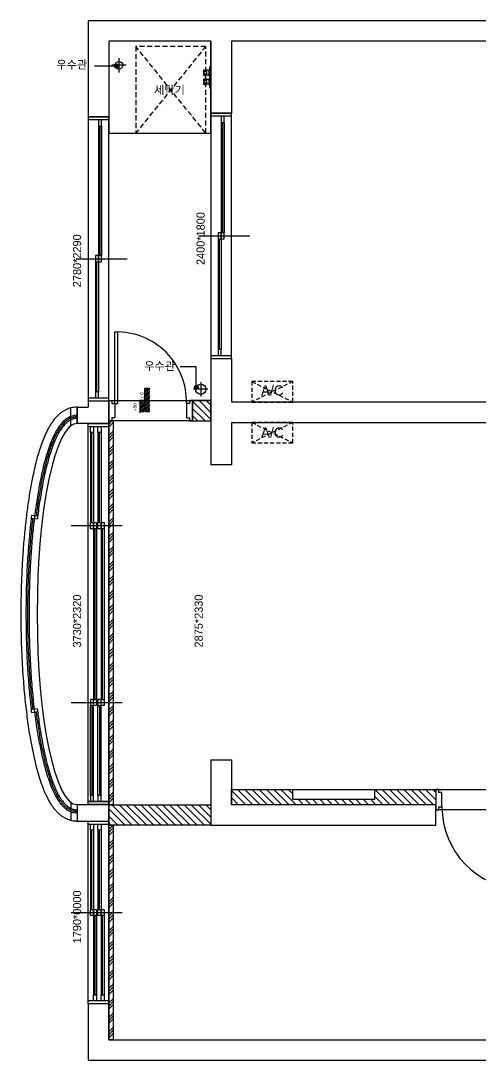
# Model space of a CAD drawing. Header units: inches. Extents: x 47110 to 276445, y 19043 to 183074.
# Drawn here: x 178946 to 183441, y 21709 to 31879 of the extents above; entities that cross this region are included whole.
import ezdxf

# ---------------------------------------------------------------- set-up
doc = ezdxf.new("R2010")
doc.units = ezdxf.units.IN
doc.header["$LTSCALE"] = 50
doc.header["$MEASUREMENT"] = 0
doc.linetypes.add('DASHEDX2', pattern=[1.5, 1, -0.5])
doc.linetypes.add('DH-HID2', pattern=[1.2, 0.8, -0.4])
for name, color, linetype in [('0-ELC TEXT', 7, 'Continuous'), ('06-FUR', 6, 'Continuous'), ('3.기호.계단선', 30, 'Continuous'), ('fin', 5, 'Continuous'), ('FU-FURM', 251, 'DH-HID2'), ('Layer 1', 7, 'Continuous'), ('WAL NEW', 3, 'Continuous'), ('도면층2', 2, 'Continuous'), ('도면층4', 4, 'Continuous'), ('도면층5', 5, 'Continuous')]:
    doc.layers.add(name, color=color, linetype=linetype)
doc.styles.add('N 맑은고딕', font='malgun.ttf')
doc.styles.add('코레일둥고', font='')
doc.styles.add('휴먼엑스포', font='Expo M.ttf')
doc.styles.get('코레일둥고').set_extended_font_data('THE정고딕110')

# ---------------------------------------------------------------- blocks, each defined once
blk = doc.blocks.new('A$C004A4CAE')
at = {"layer": 'fin', "color": 6}
for p, q in [((0, 0), (0, 5)), ((200, 15), (10, 15)), ((36, 69), (36, 70)), ((84, 69), (36, 69)), ((51, 63), (36, 63)), ((51, 57), (36, 57)), ((51, 51), (36, 51)), ((36, 23), (36, 45)), ((84, 45), (36, 45)), ((82, 72), (38, 72)), ((82, 21), (38, 21)), ((43, 15), (43, 21)), ((84, 63), (69, 63)), ((84, 57), (69, 57)), ((84, 51), (69, 51)), ((77, 15), (77, 21)), ((84, 69), (84, 70)), ((84, 23), (84, 45)), ((126, 69), (126, 70)), ((174, 69), (126, 69)), ((141, 63), (126, 63)), ((141, 57), (126, 57)), ((141, 51), (126, 51)), ((174, 45), (126, 45)), ((126, 23), (126, 45)), ((172, 72), (128, 72)), ((172, 21), (128, 21)), ((133, 15), (133, 21)), ((174, 63), (159, 63)), ((174, 57), (159, 57)), ((174, 51), (159, 51)), ((167, 15), (167, 21)), ((174, 69), (174, 70)), ((174, 23), (174, 45)), ((210, 0), (210, 5))]:
    blk.add_line(p, q, dxfattribs=at)
for centre, radius, start, end in [((10, 5), 10, 90, 180), ((36, 66), 3, 90, 270), ((36, 60), 3, 90, 270), ((36, 54), 3, 90, 270), ((36, 48), 3, 90, 270), ((38, 70), 2, 90, 180), ((38, 23), 2, 180, 270), ((51, 66), 3, 90, 270), ((51, 60), 3, 90, 270), ((51, 54), 3, 90, 270), ((51, 48), 3, 90, 270), ((69, 66), 3, 270, 90), ((69, 60), 3, 270, 90), ((69, 54), 3, 270, 90), ((69, 48), 3, 270, 90), ((82, 70), 2, 0, 90), ((82, 23), 2, 270, 0), ((84, 66), 3, 270, 90), ((84, 60), 3, 270, 90), ((84, 54), 3, 270, 90), ((84, 48), 3, 270, 90), ((126, 66), 3, 90, 270), ((126, 60), 3, 90, 270), ((126, 54), 3, 90, 270), ((126, 48), 3, 90, 270), ((128, 70), 2, 90, 180), ((128, 23), 2, 180, 270), ((141, 66), 3, 90, 270), ((141, 60), 3, 90, 270), ((141, 54), 3, 90, 270), ((141, 48), 3, 90, 270), ((159, 66), 3, 270, 90), ((159, 60), 3, 270, 90), ((159, 54), 3, 270, 90), ((159, 48), 3, 270, 90), ((172, 70), 2, 0, 90), ((172, 23), 2, 270, 0), ((174, 66), 3, 270, 90), ((174, 60), 3, 270, 90), ((174, 54), 3, 270, 90), ((174, 48), 3, 270, 90), ((200, 5), 10, 0, 90)]:
    blk.add_arc(centre, radius, start, end, dxfattribs=at)
blk = doc.blocks.new('fffsere')
at = {"layer": 'Layer 1'}
for centre, radius in [((52246, 31444), 37.5), ((53046, 28274), 50.5)]:
    blk.add_circle(centre, radius, dxfattribs=at)
at = {"layer": '도면층2'}
for p, q in [((58566, 31879), (51946, 31879)), ((51946, 31879), (51946, 30939)), ((53146, 31679), (52146, 31679)), ((52146, 31679), (52146, 30939)), ((53146, 31679), (53146, 30974)), ((56676, 31679), (53346, 31679)), ((53346, 31679), (53346, 30974)), ((52146, 30939), (51946, 30939)), ((51946, 30939), (52146, 30939)), ((53146, 30974), (53346, 30974)), ((53146, 28574), (53146, 27534)), ((53146, 28574), (53346, 28574)), ((53346, 28574), (53346, 28149)), ((51836, 28099), (51836, 27939)), ((51836, 28099), (51946, 28099)), ((51946, 28159), (51946, 28099)), ((51946, 28159), (52146, 28159)), ((52146, 28159), (52146, 27939)), ((53346, 28149), (56676, 28149)), ((52146, 27939), (51836, 27939)), ((53346, 27949), (53346, 27534)), ((53346, 27949), (56876, 27949)), ((53346, 27534), (53146, 27534)), ((53146, 24649), (53146, 24009)), ((53146, 24649), (53346, 24649)), ((53146, 24649), (53346, 24649)), ((53346, 24649), (53346, 24209)), ((51836, 24209), (52146, 24209)), ((51836, 24209), (51836, 24049)), ((52146, 24209), (52146, 24049)), ((53346, 24209), (55346, 24209)), ((55346, 24009), (55346, 24209)), ((51836, 24049), (52146, 24049)), ((53146, 24009), (55346, 24009)), ((51946, 22259), (51946, 21709)), ((52146, 22259), (51946, 22259)), ((52146, 22259), (52146, 21909)), ((52146, 21909), (56566, 21909)), ((51946, 21709), (56756, 21709))]:
    blk.add_line(p, q, dxfattribs=at)
at = {"layer": '도면층4'}
for p, q in [((52221, 31436), (52008, 31436)), ((52146, 30939), (51946, 30939)), ((51946, 30939), (51946, 28159)), ((52146, 28159), (52146, 30939)), ((53346, 30974), (53146, 30974)), ((53146, 30974), (53146, 28574)), ((53346, 30944), (53146, 30944)), ((53346, 28574), (53346, 30974)), ((52146, 30909), (51946, 30909)), ((52061, 29581), (52061, 30849)), ((53261, 29804), (53261, 30884)), ((53026, 29774), (53526, 29774)), ((53231, 28664), (53231, 29744)), ((51826, 29551), (52326, 29551)), ((52031, 28249), (52031, 29521)), ((53146, 28604), (53346, 28604)), ((53146, 28574), (53346, 28574)), ((51946, 28189), (52146, 28189)), ((51776, 27916), (51776, 28091)), ((51836, 27939), (51836, 28099)), ((51946, 28159), (52146, 28159)), ((51946, 24209), (51946, 27939)), ((51946, 27939), (52146, 27939)), ((51946, 27909), (52146, 27909)), ((52146, 27939), (52146, 24209)), ((51982, 26969), (51982, 27849)), ((52056, 26969), (52056, 27849)), ((51447, 27001), (51388, 27009)), ((51451, 27031), (51391, 27038)), ((51777, 26939), (52277, 26939)), ((52012, 25239), (52012, 26909)), ((52086, 25239), (52086, 26909)), ((51447, 25146), (51388, 25139)), ((51777, 25209), (52277, 25209)), ((51982, 25179), (51982, 24299)), ((52056, 25179), (52056, 24299)), ((51451, 25116), (51391, 25109)), ((51776, 24231), (51776, 24056)), ((51836, 24209), (51836, 24049)), ((52146, 24239), (51946, 24239)), ((51946, 24239), (52146, 24239)), ((52146, 24209), (51946, 24209)), ((51946, 24209), (52146, 24209)), ((55346, 24009), (55346, 24209)), ((51946, 22259), (51946, 24049)), ((51946, 24049), (52146, 24049)), ((51946, 24019), (52146, 24019)), ((52146, 24049), (52146, 22259)), ((51982, 23184), (51982, 23959)), ((52056, 23184), (52056, 23959)), ((51777, 23154), (52277, 23154)), ((52012, 22349), (52012, 23124)), ((52086, 22349), (52086, 23124)), ((52146, 22289), (51946, 22289)), ((52146, 22259), (51946, 22259))]:
    blk.add_line(p, q, dxfattribs=at)
at = {"layer": '도면층4', "color": 0}
for p, q in [((53003, 28494), (52844, 28494)), ((53003, 28292), (53003, 28494))]:
    blk.add_line(p, q, dxfattribs=at)
at = {"layer": '도면층4', "const_width": 25}
for points in [[(52233, 31436, -1), (52208, 31436, -1)], [(53016, 28292, -1), (52991, 28292, -1)]]:
    blk.add_lwpolyline(points, format="xyb", close=True, dxfattribs=at)
at = {"layer": '도면층4'}
for points in [[(53246, 30884), (53276, 30884), (53276, 30944), (53246, 30944)], [(52046, 30849), (52076, 30849), (52076, 30909), (52046, 30909)], [(53216, 29744), (53246, 29744), (53246, 29804), (53216, 29804)], [(53246, 29744), (53276, 29744), (53276, 29804), (53246, 29804)], [(52016, 29521), (52046, 29521), (52046, 29581), (52016, 29581)], [(52046, 29521), (52076, 29521), (52076, 29581), (52046, 29581)], [(53216, 28604), (53246, 28604), (53246, 28664), (53216, 28664)], [(52016, 28189), (52046, 28189), (52046, 28249), (52016, 28249)], [(51997, 27849), (51967, 27849), (51967, 27909), (51997, 27909)], [(52071, 27849), (52041, 27849), (52041, 27909), (52071, 27909)], [(51997, 26909), (51967, 26909), (51967, 26969), (51997, 26969)], [(52027, 26909), (51997, 26909), (51997, 26969), (52027, 26969)], [(52071, 26909), (52041, 26909), (52041, 26969), (52071, 26969)], [(52101, 26909), (52071, 26909), (52071, 26969), (52101, 26969)], [(51997, 25239), (51967, 25239), (51967, 25179), (51997, 25179)], [(52027, 25179), (51997, 25179), (51997, 25239), (52027, 25239)], [(52071, 25239), (52041, 25239), (52041, 25179), (52071, 25179)], [(52101, 25179), (52071, 25179), (52071, 25239), (52101, 25239)], [(51997, 24299), (51967, 24299), (51967, 24239), (51997, 24239)], [(52071, 24299), (52041, 24299), (52041, 24239), (52071, 24239)], [(51997, 23959), (51967, 23959), (51967, 24019), (51997, 24019)], [(52071, 23959), (52041, 23959), (52041, 24019), (52071, 24019)], [(51997, 23124), (51967, 23124), (51967, 23184), (51997, 23184)], [(52027, 23124), (51997, 23124), (51997, 23184), (52027, 23184)], [(52071, 23124), (52041, 23124), (52041, 23184), (52071, 23184)], [(52101, 23124), (52071, 23124), (52071, 23184), (52101, 23184)], [(52027, 22289), (51997, 22289), (51997, 22349), (52027, 22349)], [(52101, 22289), (52071, 22289), (52071, 22349), (52101, 22349)]]:
    blk.add_lwpolyline(points, close=True, dxfattribs=at)
blk.add_ellipse((51836, 26074), major_axis=(0, -1865), ratio=0.209115, start_param=3.141593, end_param=6.283185, dxfattribs=at)
for points, knots in [([(51836, 28099), (51826, 28099), (51815, 28098), (51795, 28095), (51785, 28093), (51766, 28089), (51756, 28086), (51738, 28079), (51730, 28075), (51713, 28066), (51705, 28062), (51690, 28052), (51683, 28047), (51669, 28036), (51662, 28030), (51650, 28019), (51644, 28013), (51632, 28001), (51627, 27995), (51616, 27983), (51611, 27976), (51598, 27960), (51591, 27949), (51577, 27928), (51570, 27917), (51557, 27894), (51551, 27883), (51539, 27859), (51533, 27847), (51522, 27821), (51516, 27808), (51502, 27775), (51494, 27753), (51479, 27709), (51471, 27686), (51456, 27639), (51449, 27614), (51436, 27563), (51429, 27537), (51416, 27482), (51410, 27454), (51395, 27382), (51386, 27337), (51370, 27244), (51362, 27196), (51348, 27096), (51342, 27045), (51330, 26940), (51324, 26886), (51314, 26777), (51310, 26721), (51302, 26608), (51299, 26550), (51292, 26403), (51289, 26313), (51286, 26131), (51286, 26040), (51288, 25858), (51291, 25767), (51299, 25589), (51304, 25501), (51316, 25346), (51322, 25279), (51336, 25148), (51344, 25084), (51361, 24961), (51370, 24902), (51388, 24800), (51397, 24756), (51414, 24672), (51424, 24632), (51441, 24562), (51450, 24531), (51467, 24472), (51476, 24444), (51493, 24396), (51501, 24375), (51517, 24335), (51526, 24316), (51542, 24283), (51549, 24268), (51564, 24241), (51572, 24227), (51587, 24204), (51594, 24193), (51609, 24173), (51617, 24163), (51632, 24146), (51640, 24138), (51655, 24124), (51663, 24116), (51679, 24104), (51686, 24098), (51702, 24088), (51710, 24083), (51727, 24074), (51737, 24070), (51754, 24063), (51762, 24060), (51779, 24055), (51787, 24053), (51805, 24051), (51814, 24050), (51827, 24049), (51832, 24049), (51836, 24049)], [3.141593, 3.141593, 3.141593, 3.141593, 3.168318, 3.168318, 3.195044, 3.195044, 3.221769, 3.221769, 3.248494, 3.248494, 3.27522, 3.27522, 3.301945, 3.301945, 3.328671, 3.328671, 3.355396, 3.355396, 3.382122, 3.382122, 3.408847, 3.408847, 3.449894, 3.449894, 3.49094, 3.49094, 3.531987, 3.531987, 3.573034, 3.573034, 3.61408, 3.61408, 3.676622, 3.676622, 3.739165, 3.739165, 3.801707, 3.801707, 3.864249, 3.864249, 3.926792, 3.926792, 4.020706, 4.020706, 4.114621, 4.114621, 4.208536, 4.208536, 4.30245, 4.30245, 4.396365, 4.396365, 4.49028, 4.49028, 4.634291, 4.634291, 4.778302, 4.778302, 4.922313, 4.922313, 5.066325, 5.066325, 5.181637, 5.181637, 5.296949, 5.296949, 5.41226, 5.41226, 5.503569, 5.503569, 5.594878, 5.594878, 5.670836, 5.670836, 5.746794, 5.746794, 5.807886, 5.807886, 5.868978, 5.868978, 5.918382, 5.918382, 5.967786, 5.967786, 6.008559, 6.008559, 6.049333, 6.049333, 6.083253, 6.083253, 6.117174, 6.117174, 6.145316, 6.145316, 6.173458, 6.173458, 6.2016, 6.2016, 6.224938, 6.224938, 6.248275, 6.248275, 6.271612, 6.271612, 6.283185, 6.283185, 6.283185, 6.283185]), ([(51836, 28004), (51830, 28004), (51825, 28003), (51814, 28002), (51809, 28001), (51800, 27999), (51795, 27998), (51786, 27995), (51781, 27993), (51770, 27989), (51763, 27985), (51750, 27978), (51744, 27973), (51731, 27964), (51726, 27959), (51714, 27949), (51709, 27944), (51698, 27932), (51693, 27926), (51681, 27911), (51674, 27902), (51661, 27882), (51654, 27872), (51639, 27846), (51631, 27830), (51614, 27796), (51606, 27778), (51591, 27740), (51583, 27720), (51568, 27678), (51561, 27656), (51547, 27610), (51540, 27586), (51527, 27536), (51520, 27510), (51504, 27443), (51495, 27400), (51478, 27310), (51470, 27264), (51454, 27167), (51447, 27116), (51439, 27054), (51437, 27044), (51436, 27033)], [3.141593, 3.141593, 3.141593, 3.141593, 3.166318, 3.166318, 3.187264, 3.187264, 3.20821, 3.20821, 3.229156, 3.229156, 3.262365, 3.262365, 3.295574, 3.295574, 3.328782, 3.328782, 3.361991, 3.361991, 3.3952, 3.3952, 3.440977, 3.440977, 3.486755, 3.486755, 3.550178, 3.550178, 3.613602, 3.613602, 3.677025, 3.677025, 3.740448, 3.740448, 3.803872, 3.803872, 3.867295, 3.867295, 3.964001, 3.964001, 4.060707, 4.060707, 4.157413, 4.157413, 4.177157, 4.177157, 4.177157, 4.177157]), ([(51403, 27007), (51401, 26992), (51399, 26977), (51390, 26893), (51383, 26823), (51371, 26673), (51366, 26593), (51358, 26430), (51355, 26348), (51351, 26182), (51351, 26098), (51352, 25932), (51353, 25848), (51359, 25684), (51363, 25602), (51372, 25457), (51377, 25393), (51389, 25268), (51395, 25207), (51402, 25145), (51402, 25143), (51403, 25141)], [4.195377, 4.195377, 4.195377, 4.195377, 4.222598, 4.222598, 4.345169, 4.345169, 4.477941, 4.477941, 4.610712, 4.610712, 4.743484, 4.743484, 4.876255, 4.876255, 5.009026, 5.009026, 5.117207, 5.117207, 5.225387, 5.225387, 5.229401, 5.229401, 5.229401, 5.229401]), ([(51447, 25146), (51453, 25098), (51459, 25052), (51476, 24937), (51487, 24870), (51507, 24765), (51515, 24724), (51533, 24647), (51542, 24610), (51561, 24543), (51570, 24512), (51588, 24457), (51597, 24432), (51614, 24390), (51621, 24373), (51636, 24339), (51644, 24324), (51658, 24298), (51664, 24288), (51675, 24270), (51680, 24263), (51690, 24249), (51695, 24242), (51704, 24231), (51708, 24227), (51715, 24218), (51719, 24214), (51727, 24206), (51732, 24203), (51742, 24194), (51749, 24189), (51762, 24180), (51769, 24176), (51782, 24170), (51789, 24167), (51798, 24164), (51801, 24163), (51808, 24162), (51811, 24161), (51818, 24160), (51821, 24159), (51828, 24159), (51831, 24159), (51835, 24159), (51835, 24159), (51836, 24159)], [5.229334, 5.229334, 5.229334, 5.229334, 5.316844, 5.316844, 5.451769, 5.451769, 5.542972, 5.542972, 5.633865, 5.633865, 5.717545, 5.717545, 5.794034, 5.794034, 5.8552, 5.8552, 5.916366, 5.916366, 5.961428, 5.961428, 5.996458, 5.996458, 6.031489, 6.031489, 6.056961, 6.056961, 6.082434, 6.082434, 6.107906, 6.107906, 6.146411, 6.146411, 6.184916, 6.184916, 6.216404, 6.216404, 6.232502, 6.232502, 6.248601, 6.248601, 6.2647, 6.2647, 6.279716, 6.279716, 6.283185, 6.283185, 6.283185, 6.283185]), ([(51436, 25114), (51441, 25073), (51447, 25032), (51460, 24941), (51468, 24891), (51485, 24797), (51494, 24752), (51513, 24667), (51523, 24627), (51541, 24557), (51550, 24526), (51567, 24474), (51574, 24452), (51590, 24409), (51598, 24389), (51614, 24351), (51623, 24333), (51639, 24302), (51646, 24289), (51659, 24267), (51665, 24258), (51678, 24240), (51684, 24232), (51697, 24216), (51704, 24209), (51717, 24195), (51724, 24189), (51739, 24177), (51747, 24172), (51761, 24163), (51768, 24160), (51781, 24154), (51788, 24151), (51800, 24148), (51806, 24147), (51817, 24145), (51823, 24144), (51832, 24144), (51834, 24144), (51836, 24144)], [5.247621, 5.247621, 5.247621, 5.247621, 5.324675, 5.324675, 5.424788, 5.424788, 5.521763, 5.521763, 5.618738, 5.618738, 5.699752, 5.699752, 5.76575, 5.76575, 5.831749, 5.831749, 5.897747, 5.897747, 5.951128, 5.951128, 5.993839, 5.993839, 6.036549, 6.036549, 6.077683, 6.077683, 6.118817, 6.118817, 6.15995, 6.15995, 6.191936, 6.191936, 6.223923, 6.223923, 6.247082, 6.247082, 6.273818, 6.273818, 6.283185, 6.283185, 6.283185, 6.283185])]:
    blk.add_open_spline(points, degree=3, knots=knots, dxfattribs=at)
at = {"layer": '도면층5'}
for p, q in [((52316, 31444), (52176, 31444)), ((52246, 31514), (52246, 31374)), ((52046, 30849), (52046, 29581)), ((52076, 30849), (52076, 29581)), ((53246, 30884), (53246, 29804)), ((53276, 30884), (53276, 29804)), ((53216, 29744), (53216, 28664)), ((53246, 29744), (53246, 28664)), ((52016, 29521), (52016, 28249)), ((52046, 29521), (52046, 28249)), ((53116, 28274), (52976, 28274)), ((53046, 28344), (53046, 28204)), ((51967, 27849), (51967, 26969)), ((51997, 27849), (51997, 26969)), ((52041, 27849), (52041, 26969)), ((52071, 27849), (52071, 26969)), ((51997, 26909), (51997, 25239)), ((52027, 26909), (52027, 25239)), ((52071, 26909), (52071, 25239)), ((52101, 26909), (52101, 25239)), ((51967, 24299), (51967, 25179)), ((51997, 24299), (51997, 25179)), ((52041, 24299), (52041, 25179)), ((52071, 24299), (52071, 25179)), ((51967, 23959), (51967, 23184)), ((51997, 23959), (51997, 23184)), ((52041, 23959), (52041, 23184)), ((52071, 23959), (52071, 23184)), ((51997, 23124), (51997, 22349)), ((52027, 23124), (52027, 22349)), ((52071, 23124), (52071, 22349)), ((52101, 23124), (52101, 22349))]:
    blk.add_line(p, q, dxfattribs=at)
for points, knots in [([(51836, 28019), (51828, 28019), (51820, 28018), (51804, 28016), (51796, 28014), (51780, 28009), (51773, 28006), (51759, 28000), (51752, 27996), (51738, 27988), (51732, 27984), (51720, 27974), (51714, 27969), (51702, 27959), (51697, 27953), (51686, 27941), (51681, 27935), (51668, 27920), (51661, 27910), (51647, 27888), (51640, 27877), (51626, 27854), (51620, 27842), (51607, 27816), (51601, 27803), (51589, 27775), (51583, 27760), (51567, 27721), (51558, 27696), (51541, 27642), (51532, 27614), (51516, 27554), (51508, 27523), (51493, 27459), (51485, 27425), (51471, 27356), (51464, 27320), (51449, 27231), (51440, 27176), (51425, 27064), (51417, 27006), (51404, 26886), (51398, 26825), (51388, 26699), (51384, 26635), (51376, 26505), (51373, 26440), (51369, 26307), (51367, 26240), (51366, 26079), (51366, 25984), (51370, 25797), (51373, 25703), (51382, 25535), (51387, 25459), (51399, 25312), (51406, 25240), (51422, 25100), (51431, 25033), (51449, 24915), (51458, 24864), (51476, 24766), (51486, 24719), (51506, 24631), (51517, 24589), (51537, 24518), (51546, 24489), (51565, 24434), (51574, 24408), (51592, 24364), (51601, 24345), (51617, 24310), (51626, 24293), (51642, 24266), (51650, 24254), (51665, 24232), (51673, 24222), (51688, 24204), (51695, 24196), (51709, 24182), (51717, 24176), (51731, 24165), (51737, 24160), (51751, 24152), (51758, 24148), (51773, 24141), (51781, 24138), (51795, 24134), (51802, 24132), (51816, 24130), (51823, 24129), (51832, 24129), (51834, 24129), (51836, 24129)], [3.141593, 3.141593, 3.141593, 3.141593, 3.173311, 3.173311, 3.20503, 3.20503, 3.236748, 3.236748, 3.268467, 3.268467, 3.300186, 3.300186, 3.331904, 3.331904, 3.363623, 3.363623, 3.395341, 3.395341, 3.443287, 3.443287, 3.491233, 3.491233, 3.539178, 3.539178, 3.587124, 3.587124, 3.63507, 3.63507, 3.711402, 3.711402, 3.787733, 3.787733, 3.864065, 3.864065, 3.940397, 3.940397, 4.016729, 4.016729, 4.123898, 4.123898, 4.231068, 4.231068, 4.338237, 4.338237, 4.445407, 4.445407, 4.552576, 4.552576, 4.659745, 4.659745, 4.809975, 4.809975, 4.960205, 4.960205, 5.086499, 5.086499, 5.212792, 5.212792, 5.339086, 5.339086, 5.44248, 5.44248, 5.545875, 5.545875, 5.649269, 5.649269, 5.72978, 5.72978, 5.810291, 5.810291, 5.874476, 5.874476, 5.93866, 5.93866, 5.989571, 5.989571, 6.040481, 6.040481, 6.081352, 6.081352, 6.122223, 6.122223, 6.154904, 6.154904, 6.187585, 6.187585, 6.220266, 6.220266, 6.247514, 6.247514, 6.274762, 6.274762, 6.283185, 6.283185, 6.283185, 6.283185]), ([(51836, 27989), (51832, 27989), (51828, 27988), (51819, 27988), (51815, 27987), (51806, 27985), (51802, 27984), (51793, 27982), (51789, 27980), (51780, 27977), (51776, 27975), (51767, 27970), (51762, 27967), (51752, 27961), (51747, 27958), (51738, 27950), (51734, 27946), (51724, 27938), (51719, 27933), (51709, 27922), (51704, 27916), (51694, 27904), (51689, 27897), (51679, 27883), (51674, 27876), (51665, 27861), (51660, 27853), (51651, 27836), (51646, 27828), (51633, 27801), (51624, 27782), (51607, 27742), (51599, 27721), (51581, 27668), (51570, 27636), (51550, 27567), (51541, 27531), (51522, 27455), (51514, 27415), (51495, 27323), (51486, 27270), (51468, 27158), (51459, 27099), (51450, 27026), (51449, 27013), (51447, 27001)], [3.141593, 3.141593, 3.141593, 3.141593, 3.160837, 3.160837, 3.182628, 3.182628, 3.204419, 3.204419, 3.22621, 3.22621, 3.248001, 3.248001, 3.275456, 3.275456, 3.302912, 3.302912, 3.330368, 3.330368, 3.360918, 3.360918, 3.395873, 3.395873, 3.430828, 3.430828, 3.465472, 3.465472, 3.500117, 3.500117, 3.534761, 3.534761, 3.60405, 3.60405, 3.673339, 3.673339, 3.765181, 3.765181, 3.857022, 3.857022, 3.948863, 3.948863, 4.059057, 4.059057, 4.173155, 4.173155, 4.195444, 4.195444, 4.195444, 4.195444]), ([(51391, 27038), (51385, 26990), (51380, 26941), (51370, 26838), (51365, 26784), (51355, 26656), (51350, 26581), (51342, 26416), (51339, 26326), (51336, 26144), (51336, 26053), (51338, 25871), (51340, 25780), (51347, 25620), (51351, 25550), (51361, 25413), (51366, 25346), (51378, 25222), (51385, 25165), (51391, 25109)], [4.177227, 4.177227, 4.177227, 4.177227, 4.265627, 4.265627, 4.357633, 4.357633, 4.482099, 4.482099, 4.626907, 4.626907, 4.771716, 4.771716, 4.916524, 4.916524, 5.031032, 5.031032, 5.14554, 5.14554, 5.247551, 5.247551, 5.247551, 5.247551])]:
    blk.add_open_spline(points, degree=3, knots=knots, dxfattribs=at)
at = {"rotation": 90}
blk.add_blockref('A$C004A4CAE', (53146, 31221), dxfattribs=at)
at = {"layer": '06-FUR', "color": 7, "linetype": 'DASHEDX2', "style": 'N 맑은고딕'}
for p in [(51634, 31409), (52494, 28460)]:
    blk.add_text('우수관', height=80, dxfattribs=at).set_placement(p)
at = {"layer": '도면층4', "style": '코레일둥고'}
for s, p in [('2400*1800', (53085, 29489)), ('2780*2290', (51876, 29272)), ('3730*2320', (51876, 25747)), ('2875*2330', (53066, 25747)), ('1790*0000', (51876, 22852))]:
    blk.add_text(s, height=80, rotation=90, dxfattribs=at).set_placement(p)

msp = doc.modelspace()

# ---------------------------------------------------------------- hatches: boundary and pattern name
at = {"layer": '3.기호.계단선'}
h = msp.add_hatch(dxfattribs=at)
h.set_pattern_fill('GOST_GROUND', color=256, scale=10)
h.set_pattern_definition([(45, (127660.58, 0), (141.42136, 0), [200]), (45, (127690.58, 0), (141.42136, 0), [200]), (45, (127720.58, 0), (141.42136, 0), [200])])
h.paths.add_polyline_path([(179806.6346178, 27963.6753044), (179851.6346178, 27963.6753044), (179851.6346178, 24208.6753044), (179806.6346178, 24208.6753044)])
h = msp.add_hatch(dxfattribs=at)
h.set_pattern_fill('GOST_GROUND', color=256, scale=10)
h.set_pattern_definition([(45, (127660.58, -2300), (141.42136, 0), [200]), (45, (127690.58, -2300), (141.42136, 0), [200]), (45, (127720.58, -2300), (141.42136, 0), [200])])
h.paths.add_polyline_path([(179806.6346178, 24008.6753044), (179851.6346178, 24008.6753044), (179851.6346178, 21908.6753044), (179806.6346178, 21908.6753044)])
at = {"layer": 'WAL NEW'}
h = msp.add_hatch(dxfattribs=at)
h.set_pattern_fill('_USER', color=256, scale=50, angle=-45, pattern_type=0)
h.set_pattern_definition([(315, (127253.575, 0), (35.35534, 35.35534), [])])
h.paths.add_polyline_path([(188426.6346178, 27098.6753044), (188626.6346178, 27098.6753044), (188626.6346178, 26348.6753044), (188426.6346178, 26348.6753044)])
h.paths.add_polyline_path([(179806.6346178, 24008.6753044), (179806.6346178, 24208.6753044), (180806.6346178, 24208.6753044), (180806.6346178, 24008.6753044)])
h.paths.add_polyline_path([(180626.6346178, 28163.6753044), (180806.6346178, 28163.6753044), (180806.6346178, 27963.6753044), (180626.6346178, 27963.6753044)])
h = msp.add_hatch(dxfattribs=at)
h.set_pattern_fill('_USER', color=256, scale=50, angle=-45, pattern_type=0)
h.set_pattern_definition([(315, (132806.107, 0), (35.35534, 35.35534), [])])
h.paths.add_polyline_path([(183006.6346178, 24208.6753044), (181006.6346178, 24208.6753044), (181006.6346178, 24358.6753044), (183006.6346178, 24358.6753044)])
h.paths.add_polyline_path([(182406.6346178, 24258.6753044), (181606.6346178, 24258.6753044), (181606.6346178, 24358.6753044), (182406.6346178, 24358.6753044)], flags=16)
at = {"layer": '도면층4'}
h = msp.add_hatch(dxfattribs=at)
h.set_pattern_fill('ANSI31', color=0, scale=100, style=0)
h.set_pattern_definition([(45, (180232.296, 28048.675), (-8.83883, 8.83883), [])])
h.paths.add_polyline_path([(180209.5153034, 28283.6753044), (180159.5153034, 28283.6753044), (180159.5153034, 28163.6753044), (180209.5153034, 28163.6753044)])
h.paths.add_polyline_path([(180209.5153034, 28163.6753044), (180109.5153034, 28163.6753044), (180109.5153034, 28048.6753044), (180209.5153034, 28048.6753044)])

# ---------------------------------------------------------------- linework, layer by layer
at = {"layer": '06-FUR', "color": 8, "linetype": 'DASHEDX2'}
for p, q in [((180756.6346178, 31628.6753044), (180070.6346178, 30778.6753044)), ((180756.6346178, 30778.6753044), (180070.6346178, 31628.6753044))]:
    msp.add_line(p, q, dxfattribs=at)
msp.add_lwpolyline([(180756.6346178, 31628.6753044), (180070.6346178, 31628.6753044), (180070.6346178, 30778.6753044), (180756.6346178, 30778.6753044)], close=True, dxfattribs=at)
at = {"layer": '3.기호.계단선', "color": 8}
msp.add_lwpolyline([(179806.6346178, 30778.6753044), (180806.6346178, 30778.6753044), (180806.6346178, 31678.6753044), (179806.6346178, 31678.6753044)], close=True, dxfattribs=at)
at = {"layer": '3.기호.계단선'}
for points in [[(179806.6346178, 27963.6753044), (179851.6346178, 27963.6753044), (179851.6346178, 24208.6753044), (179806.6346178, 24208.6753044), (179806.6346178, 27963.6753044)], [(179806.6346178, 24008.6753044), (179851.6346178, 24008.6753044), (179851.6346178, 21908.6753044), (179806.6346178, 21908.6753044), (179806.6346178, 24008.6753044)]]:
    msp.add_lwpolyline(points, dxfattribs=at)
at = {"layer": 'FU-FURM'}
for p, q in [((181606.6346178, 28348.6753044), (181206.6346178, 28148.6753044)), ((181206.6346178, 28348.6753044), (181606.6346178, 28148.6753044)), ((181606.6346178, 27948.6753044), (181206.6346178, 27748.6753044)), ((181206.6346178, 27948.6753044), (181606.6346178, 27748.6753044))]:
    msp.add_line(p, q, dxfattribs=at)
for points in [[(181206.6346178, 28148.6753044), (181606.6346178, 28148.6753044), (181606.6346178, 28348.6753044), (181206.6346178, 28348.6753044)], [(181206.6346178, 27748.6753044), (181606.6346178, 27748.6753044), (181606.6346178, 27948.6753044), (181206.6346178, 27948.6753044)]]:
    msp.add_lwpolyline(points, close=True, dxfattribs=at)
at = {"layer": 'Layer 1'}
msp.add_line((179806.6346178, 28163.6753044), (180806.6346178, 28163.6753044), dxfattribs=at)
at = {"layer": 'WAL NEW'}
for points in [[(180626.6346178, 27963.6753044), (180806.6346178, 27963.6753044), (180806.6346178, 28163.6753044), (180626.6346178, 28163.6753044)], [(183006.6346178, 24208.6753044), (181006.6346178, 24208.6753044), (181006.6346178, 24358.6753044), (183006.6346178, 24358.6753044)], [(182406.6346178, 24258.6753044), (181606.6346178, 24258.6753044), (181606.6346178, 24358.6753044), (182406.6346178, 24358.6753044)], [(180806.6346178, 24008.6753044), (179806.6346178, 24008.6753044), (179806.6346178, 24208.6753044), (180806.6346178, 24208.6753044)]]:
    msp.add_lwpolyline(points, close=True, dxfattribs=at)
at = {"layer": '도면층2'}
for p, q in [((180159.5153034, 28163.6753044), (180159.5153034, 28283.6753044)), ((180159.5153034, 28163.6753044), (180109.5153034, 28163.6753044)), ((180109.5153034, 28163.6753044), (180109.5153034, 28043.6753044))]:
    msp.add_line(p, q, dxfattribs=at)
at = {"layer": '도면층4'}
for p, q in [((179866.6346178, 28133.6753044), (179866.6346178, 28834.2310506)), ((179866.6346178, 28834.2310506), (179896.6346178, 28834.2310506)), ((179896.6346178, 28133.6753044), (179896.6346178, 28833.6753044)), ((179806.6346178, 27963.6753044), (179806.6346178, 28163.6753044)), ((179806.6346178, 28163.6753044), (180626.6346178, 28163.6753044)), ((179806.6346178, 28163.6753044), (179806.6346178, 27963.6753044)), ((179866.6346178, 28133.6753044), (179896.6346178, 28133.6753044)), ((180626.6346178, 28163.6753044), (180626.6346178, 27963.6753044)), ((180626.6346178, 27963.6753044), (179806.6346178, 27963.6753044)), ((183006.6346178, 24358.6753044), (183906.6346178, 24358.6753044)), ((183906.6346178, 24158.6753044), (183006.6346178, 24158.6753044))]:
    msp.add_line(p, q, dxfattribs=at)
at = {"layer": '도면층4', "color": 0}
msp.add_line((180159.5153034, 28283.6753044), (180209.5153034, 28283.6753044), dxfattribs=at)
at = {"layer": '도면층4'}
for points in [[(179806.6346178, 28163.6753044), (179836.6346178, 28163.6753044), (179836.6346178, 28133.6753044), (179866.6346178, 28133.6753044), (179866.6346178, 27993.6753044), (179836.6346178, 27993.6753044), (179836.6346178, 27963.6753044), (179806.6346178, 27963.6753044), (179806.6346178, 28163.6753044)], [(180626.6346178, 28163.6753044), (180596.6346178, 28163.6753044), (180596.6346178, 28133.6753044), (180566.6346178, 28133.6753044), (180566.6346178, 27993.6753044), (180596.6346178, 27993.6753044), (180596.6346178, 27963.6753044), (180626.6346178, 27963.6753044), (180626.6346178, 28163.6753044)], [(183006.6346178, 24158.6753044), (183036.6346178, 24158.6753044), (183036.6346178, 24188.6753044), (183066.6346178, 24188.6753044), (183066.6346178, 24328.6753044), (183036.6346178, 24328.6753044), (183036.6346178, 24358.6753044), (183006.6346178, 24358.6753044), (183006.6346178, 24158.6753044)]]:
    msp.add_lwpolyline(points, dxfattribs=at)
at = {"layer": '도면층5'}
for centre, radius, start, end in [((179887.1037143, 28154.1444009), 679.8391227, 358.2746357624, 91.7253642378), ((183876.6346178, 24188.6753044), 810, 180, 267.8774486371)]:
    msp.add_arc(centre, radius, start, end, dxfattribs=at)

# ---------------------------------------------------------------- block references
msp.add_blockref('fffsere', (127660.5750478, 0))

# ---------------------------------------------------------------- texts
at = {"layer": '0-ELC TEXT', "color": 10, "style": '코레일둥고'}
for p in [(181296.1443108, 28212.3420351), (181296.1443108, 27800.0520355)]:
    msp.add_text('A/C', height=100, dxfattribs=at).set_placement(p)
at = {"layer": '06-FUR', "color": 8, "linetype": 'DASHEDX2', "style": '코레일둥고'}
msp.add_text('세탁기', height=80, dxfattribs=at).set_placement((180250.2633834, 31160.1015311))
at = {"layer": '도면층4', "style": '휴먼엑스포'}
for s, p in [('%%P 0', (180146.4680967, 28182.3560851)), ('+50', (180080.3771315, 28060.7338111))]:
    msp.add_text(s, height=32.64508929, rotation=90, dxfattribs=at).set_placement(p)

doc.saveas('drawing.dxf')
